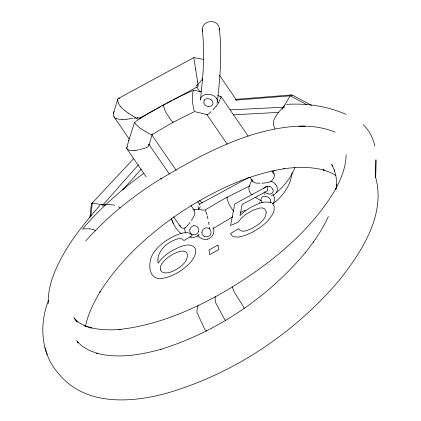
<?xml version="1.0" encoding="UTF-8"?>
<svg xmlns="http://www.w3.org/2000/svg" width="421" height="421" viewBox="0 0 421 421"><rect width="100%" height="100%" fill="white"/><g stroke="black" fill="none" stroke-linecap="round" stroke-linejoin="round"><path stroke-width="0.63" d="M375.711 175.352L375.942 159.885L375.711 175.352L375.353 177.757M91.604 203.79L91.504 203.185L92.31 202.985L102.956 204.922A3.768 0.984 19.2 0 1 105.145 205.337M135.367 122.006L134.578 122.316L135.557 124.063L140.009 128.131L149.644 133.983L151.66 134.678L152.239 134.089M227.103 197.549L227.098 197.654A13.861 2.705 61.6 0 0 227.119 198.217L227.208 198.922A18.929 3.694 61.6 0 0 227.377 199.859L229.229 204.659L233.476 211.289M346.115 154.733C345.904 166.942 341.305 178.551 335.648 189.203L336.279 187.976C310.156 232.897 267.856 265.972 223.756 292.111C191.381 310.466 156.244 325.528 118.948 329.501L120.343 329.396C108.118 330.353 95.462 330.001 83.911 325.491L91.52 328.043L89.915 327.506M202.448 80.258C203.822 63.455 204.306 46.478 202.201 29.712M202.533 79.19L200.464 100.061M336.368 188.492L336.763 184.166L336.679 185.251L336.158 177.257L334.342 169.968L334.753 170.968L331.669 164.453L332.743 166.011M217.394 101.819C220.088 77.39 222.309 52.636 219.241 28.133M91.436 203.364L89.841 217.936M90.878 215.984L92.31 202.985L133.804 158.443M292.058 172.605C290.816 185.072 283.217 196.097 273.292 203.411M102.75 206.201L102.956 204.922L138.404 164.8M173.363 121.885L172.789 122.206L171.294 120.638L165.69 112.118L163.811 106.913L163.69 104.882L164.406 104.85M185.045 227.735L184.924 228.429A8.757 8.157 -45 0 0 185.677 233.118M200.496 99.193C201.88 93.373 209.99 93.188 214.115 96.083A8.952 6.331 9.6 0 1 216.71 98.751M189.813 229.84L190.397 228.145A4.62 4.126 -36.6 0 1 191.381 226.93L193.718 225.772M85.489 326.275C88.052 313.824 93.904 302.336 100.303 291.458L99.809 292.237C120.348 259.768 149.381 233.46 181.077 212.126C212.568 191.634 247.264 174.573 284.675 168.642L283.807 168.737C297.242 166.927 311.093 166.611 324.27 170.205L323.181 169.816L330.948 172.721L335.958 175.62M133.473 150.702A6.625 2.431 -10.1 0 1 129.905 150.471L128 149.644L126.721 148.545A8.352 3.173 -12.4 0 1 126.642 148.397L128.71 140.661L134.583 122.216M149.029 145.161L152.149 134.583M113.37 113.344L117.712 99.503M128.71 140.661L128.831 140.272M294.942 167.384C291.39 177.23 284.485 185.456 276.802 192.392M48.631 300.336C38.658 324.77 41.016 355.129 59.666 374.895C86.968 407.139 135.062 402.792 171.536 391.788L172.699 391.425C237.207 371.285 295.5 331.78 339.194 280.339L339.842 279.507C362.349 251.058 386.652 213.236 375.116 175.462M227.145 197.286L249.527 185.971M252.058 194.739C249.453 192.913 248.127 188.829 249.19 186.582L252.032 179.53M216.936 103.287L217.299 102.319A8.757 6.204 9.1 0 0 216.731 98.746M328.391 216.368L325.959 221.667L320.171 231.934L313.24 242.364M270.029 202.601C273.134 196.36 259.873 193.355 260.988 200.628A5.589 4.568 6.7 0 0 262.246 202.68M218.788 102.35L220.899 97.53A8.352 2.116 -51.7 0 0 220.946 97.34L220.909 96.488L248.069 136.025M126.689 147.497L127.358 146.803M191.35 220.546C193.165 217.573 196.381 213.805 194.197 210.247L190.86 205.385M189.95 222.546L187.577 225.598M199.475 208.079L199.201 208.437M313.645 241.838L305.236 252.863L305.583 252.4C267.698 297.468 216.799 331.99 160.496 349.435L161.132 349.246C140.198 355.045 117.68 358.797 96.293 353.14L97.335 353.445L89.568 350.546L82.884 346.678L77.353 341.878L78.148 342.62L76.575 340.552M272.776 172.368L274.197 170.558M202.722 78.685L199.938 82.079M198.859 208.869L198.38 209.474M216.178 106.145L216.526 105.713A6.625 1.505 -53.4 0 0 218.841 102.319M199.522 82.563L199.891 82.132M199.144 83L198.423 83.826M272.813 203.664C275.15 201.27 275.002 197.286 273.003 194.734M199.249 234.376C197.002 237.055 193.034 238.218 189.75 236.876M197.549 81.332L197.886 84.432M122.653 189.939L141.319 169.016M197.786 84.542L197.033 85.352M100.082 205.248C80.837 227.172 62.055 250.658 52.23 278.481L52.03 279.086C49.52 286.996 47.983 295.258 48.204 303.583M85.71 240.965L91.152 235.007C110.897 213.989 133.599 195.854 158.012 180.541C189.129 161.811 221.314 143.845 256.321 133.504L256.905 133.336C282.028 126.537 310.14 121.832 334.99 132.147M264.346 187.534L266.34 186.345A4.62 3.7 13.6 0 1 267.867 186.203L269.693 186.598M249.485 186.103L249.869 185.814M284.933 105.087C280.554 110.234 275.118 115.138 273.418 121.89A6.578 5.084 -84.3 0 0 273.334 123.274L273.782 125.958L274.945 128.789M213.721 108.923L215.01 107.518A10.462 2.321 -53.5 0 0 216.178 106.129M213.679 108.971L213.073 109.602M211.005 111.676C209.784 112.581 208.011 115.175 206.685 114.338M143.514 173.505C127.405 185.245 112.081 198.102 98.009 212.226A173.994 81.527 -34.5 0 0 82.563 228.971L88.621 228.729L92.741 229.334A6.778 3.631 35.9 0 1 93.399 229.566A5.747 3.079 35.9 0 1 95.772 230.903M135.694 121.401C153.807 109.681 172.799 99.288 192.56 90.615M212.773 228.687L232.776 216.789M152.355 134.388L173.099 122.295L194.092 111.791M205.274 209.926L218.431 202.048L227.277 197.117L227.761 197.239M203.838 59.44L193.813 57.603L118.333 98.467A10.83 3.857 40.4 0 0 117.675 99.761L118.285 102.982M138.704 118.59L156.449 108.986M157.601 108.36L161.054 106.492M162.206 105.871L163.353 105.245M164.506 104.624L165.658 104.003M166.805 103.377L171.984 100.572M173.136 99.951L197.781 86.61M248.811 177.457L199.001 204.422M240.033 212.852L245.248 210.121M219.894 96.625L220.899 96.477M142.282 148.881C144.561 148.013 149.513 147.592 148.823 144.314M141.577 149.071L141.272 149.15M141.056 149.202L140.719 149.292M140.456 149.355L140.151 149.434M137.414 117.643L137.146 117.701M139.225 149.655L138.251 149.881M137.799 149.981L135.888 150.355M136.188 117.891L134.994 118.106M207.111 239.239C203.575 240.075 199.543 238.36 197.954 235.034M134.678 118.164L133.978 118.28M132.61 118.496L126.158 119.275M271.345 195.344C274.945 195.149 278.134 191.676 277.255 187.998A8.952 7.315 24.1 0 0 275.576 184.445M235.571 99.372L291.716 94.93L292.921 95.767M235.497 100.145L290.232 95.83L306.751 104.613M133.489 150.665L134.036 150.618A10.462 3.794 -9.9 0 0 135.888 150.339M101.156 204.585L109.118 204.48L114.854 205.206M233.276 114.859L278.813 112.365M230.108 109.86L283.396 107.229L284.564 107.797M262.636 183.151L266.693 182.761A10.462 6.689 -10.1 0 0 268.535 182.367L269.056 182.188A6.625 4.215 -10.4 0 0 272.255 180.199L273.692 178.067L274.492 175.541A8.352 5.199 -13.1 0 0 274.503 175.315L274.245 174.147L271.877 170.689M262.588 183.151L262.309 183.167M291.716 94.93L290.232 95.83L283.396 107.229A3.768 1.937 -69.1 0 0 282.302 109.292M286.543 104.366C306.825 103.124 327.312 106.097 345.962 114.38M304.062 126.232L298.942 126.289L305.093 126.221M260.199 183.224C257.468 183.072 253.2 183.672 252.405 180.399M208.753 106.602L211.184 106.045A4.62 3.605 11 0 0 212.221 105.197L212.863 103.866A5.352 4.194 12.8 0 0 211.447 100.093L211.137 99.851M122.253 119.422L119.727 119.311A13.972 7.299 -9 0 1 119.28 119.248L116.585 118.717M192.981 209.174L204.711 210.1M201.206 91.799L193.486 90.21C191.208 95.03 192.565 104.729 194.402 111.491M194.997 111.702L206.395 114.423M217.641 95.625L220.751 96.388M270.992 181.204L271.666 181.467M261.209 200.833L255.205 197.217M273.018 173.126L274.108 173.941M193.16 209.279L194.197 210.247M85.552 326.049L80.295 323.454L75.791 320.286L77.601 321.602L73.875 317.892L76.122 320.307M137.093 118.706L128.126 113.002M292.427 95.162L311.64 105.371M263.951 193.771L264.841 194.36M197.665 236.807L198.38 237.297M125.011 110.655L122.985 108.939A13.898 5.21 40.7 0 1 122.627 108.597L120.422 106.371M206.622 331.006L204.895 329.611L197.333 313.25A1.679 0.521 65.5 0 1 196.954 311.845A53.267 16.519 65.5 0 1 197.002 310.587L197.475 306.704L198.375 305.472A5.278 1.637 65.5 0 1 198.665 305.514M120.222 208.09L118.764 206.958A6.578 3.368 37.1 0 0 118.38 206.706M180.967 233.418C177.315 230.524 174.536 226.619 172.826 222.293M225.645 320.428L224.735 319.523L216.157 303.678A1.673 0.326 61.6 0 1 215.62 302.357A53.046 10.346 61.6 0 1 215.415 301.231L215.02 297.784L215.441 296.8A5.273 1.026 61.6 0 1 215.789 296.958M363.244 124.637C369.301 130.436 373.101 138.162 374.943 146.276M179.888 225.019L180.188 226.345A8.352 4.142 -58.1 0 0 180.299 226.54L181.74 227.835L183.419 228.303A6.625 3.289 -60.7 0 0 186.019 227.135L186.382 226.824A10.462 5.21 -61.1 0 0 187.577 225.603M180.483 226.798L173.599 216.773M196.618 86.831L200.296 92.104M77.222 321.607L76.485 320.555L77.48 322.112M219.378 75.17L236.402 99.956M206.722 114.323L227.208 144.145M249.879 177.146L252.884 181.514M139.946 117.633L140.688 118.711M151.792 134.883L176.225 170.452M197.696 201.712L199.922 204.943M148.797 144.145L169.353 174.078M114.133 117.07L129.368 139.246M126.868 148.745L146.176 176.846M193.628 90.304L193.771 90.62M205.28 210.395L205.637 211.058M161.354 179.193L160.58 177.967M244.39 308.23L234.108 291.727A53.267 4.068 57.8 0 1 233.655 290.743L232.345 287.08A5.278 0.405 57.8 0 1 232.592 287.301M113.928 116.743L113.317 113.67A10.799 5.484 -8.4 0 1 114.202 111.56M205.801 211.395L207.095 215.042M171.421 218.757L172.421 221.33M171.794 219.841L173.457 223.793M47.21 354.803L44.926 347.825M272.955 189.666L273.061 189.992A4.468 3.489 13.8 0 1 268.098 193.955M207.385 216.147L207.611 217.099M207.653 217.283L207.827 218.089M207.874 218.299L207.937 218.62M193.818 57.645L195.597 69.097M208.611 222.193L208.684 222.646M198.338 86.216L198.023 84.263M208.705 222.772L209.021 224.677M197.57 81.458L195.676 69.586M198.623 209.863L198.102 206.59M209.4 227.235L209.579 228.787M252.389 180.267L252.368 179.988M189.792 229.84A5.352 4.742 -38 0 0 191.292 233.876L191.576 234.108A4.468 3.942 -39.2 0 0 198.491 231.645M193.718 225.693A5.11 4.489 -35.8 0 1 198.254 231.587M199.022 200.549A8.562 7.378 -8.7 0 1 202.191 202.743M207.132 239.333A8.462 7.957 -31.9 0 0 213.873 231.624L213.879 229.929A8.967 8.441 -31.5 0 0 213.305 227.772M272.892 203.727A8.462 7.289 19.8 0 1 272.598 204.011M259.804 202.601A8.967 7.736 19.8 0 1 259.441 202.164M271.671 181.451A8.757 7.189 23.9 0 1 275.597 184.435M269.708 186.561A5.352 4.221 13.5 0 1 272.961 189.666M268.135 193.734A5.11 4.026 11.2 0 1 264.599 191.802M263.699 188.855A5.11 4.026 11.2 0 1 264.267 187.492M202.717 31.812A8.562 7.378 -8.7 0 1 209.979 21.576A8.562 7.378 -8.7 0 1 219.115 29.938M203.953 100.587A4.468 3.494 13.8 0 1 211.1 99.877M208.753 106.692A5.11 4.084 12.5 0 1 204.159 100.672M160.401 269.403A18.092 8.478 -34.5 0 1 160.29 268.288L160.706 266.04A12.962 6.073 -34.5 0 1 161.938 263.63L164.464 260.536A15.709 7.362 -34.5 0 1 168.295 257.178L172.205 254.642A21.845 10.236 -34.5 0 1 174.378 253.495L179.014 251.658A14.04 6.578 -34.5 0 1 182.393 251.079L183.388 251.1A13.035 6.11 -34.5 0 1 185.424 251.616L186.782 252.821L187.382 254.279A23.665 11.088 -34.5 0 1 187.545 255.652L186.619 259.552A13.798 6.462 -34.5 0 1 184.619 262.63L183.261 264.162A14.161 6.636 -34.5 0 1 179.514 267.409L176.336 269.445A16.956 7.941 -34.5 0 1 168.379 272.65A14.809 6.936 -34.5 0 1 163.406 272.545L162.848 272.324A17.598 8.246 -34.5 0 1 160.38 269.414M195.681 69.528A13.898 0.3 81.1 0 1 195.607 69.065M197.017 85.316A2.089 0.747 -56.4 0 1 196.349 85.779M128.121 113.096A25.339 9.125 40.7 0 1 124.969 110.734M120.395 106.366A9.12 3.247 40.8 0 1 118.327 103.008M118.433 98.556A7.978 2.805 38.2 0 1 119.927 98.582M116.501 118.738A9.104 4.61 -8.4 0 1 113.991 116.775M137.935 118.99A2.084 0.742 42.6 0 1 137.13 118.785M126.147 119.348A25.518 13.009 -8.5 0 1 122.222 119.506M138.52 117.201A2.089 1.079 -6.6 0 1 137.462 117.685M200.217 206.927A2.089 0.784 -56.9 0 1 199.549 208.074M157.912 259.999L158.107 263.157L161.132 259.315A20.913 9.799 -34.5 0 1 163.911 256.589L167.053 254.021A25.397 11.899 -34.5 0 1 171.526 250.984L179.841 246.885A22.539 10.562 -34.5 0 1 185.251 245.39C190.145 243.712 197.112 246.601 195.612 252.632A23.65 11.083 -34.5 0 1 194.797 255.515A24.692 11.567 -34.5 0 1 193.197 258.668L191.755 260.788A21.245 9.951 -34.5 0 1 189.061 263.925C181.309 271.392 171.368 277.381 160.533 278.628C147.434 279.228 147.871 260.51 153.649 252.816A23.955 11.225 -34.5 0 1 158.328 247.064C164.606 240.996 172.294 236.339 180.572 233.56C184.282 232.466 189.955 231.461 192.102 235.676L183.961 240.538L182.514 239.233L180.793 238.644A8.373 3.926 -34.5 0 0 179.788 238.618L179.314 238.649A13.14 6.157 -34.5 0 0 175.72 239.465L172.242 240.98A18.229 8.541 -34.5 0 0 170.647 241.854A15.882 7.441 -34.5 0 0 164.579 246.332A17.803 8.341 -34.5 0 0 162.201 249.037C159.743 252.158 157.891 255.947 157.912 259.999M201.885 232.424C201.538 238.318 211.174 238.202 211.021 232.403A5.589 4.931 -27.6 0 0 209.205 228.666C206.39 226.393 201.78 228.861 201.885 232.424M266.24 212.594L265.456 216.168A14.94 6.999 -34.5 0 1 263.883 218.883L263.467 219.446A16.277 7.625 -34.5 0 1 262.041 221.125A15.535 7.278 -34.5 0 1 258.61 224.282L252.853 228.035L246.838 230.597A13.988 6.552 -34.5 0 1 243.801 231.161A12.535 5.873 -34.5 0 1 242.07 231.108L240.002 230.329L238.57 228.714L230.429 233.576L232.203 235.902A19.071 8.936 -34.5 0 0 234.686 236.897L238.086 237.028A22.313 10.457 -34.5 0 0 241.354 236.513L245.959 235.081L251.142 232.781A39.627 18.566 -34.5 0 0 254.742 230.855L259.799 227.687L264.193 224.309A23.492 11.009 -34.5 0 0 267.919 220.715L272.313 214.821A23.023 10.788 -34.5 0 0 274.082 210.6L274.192 206.227L272.561 203.432A20.003 9.373 -34.5 0 0 269.987 202.191L264.646 202.075A22.997 10.778 -34.5 0 0 259.215 203.411L252.084 206.611A25.634 12.009 -34.5 0 0 244.301 211.752L239.975 215.541L242.122 204.501L267.824 190.587L267.182 186.387L234.776 203.932L230.534 225.561L238.423 221.972A16.493 7.731 -34.5 0 1 243.075 216.673A15.887 7.446 -34.5 0 1 246.39 214.063L252.81 210.395L259.125 208.185A13.993 6.557 -34.5 0 1 261.904 207.974A13.425 6.289 -34.5 0 1 264.377 208.663L265.819 210.379L266.24 212.594M217.973 245.096L208.948 249.979L209.658 254.6L218.683 249.716L217.973 245.096"/></g></svg>
